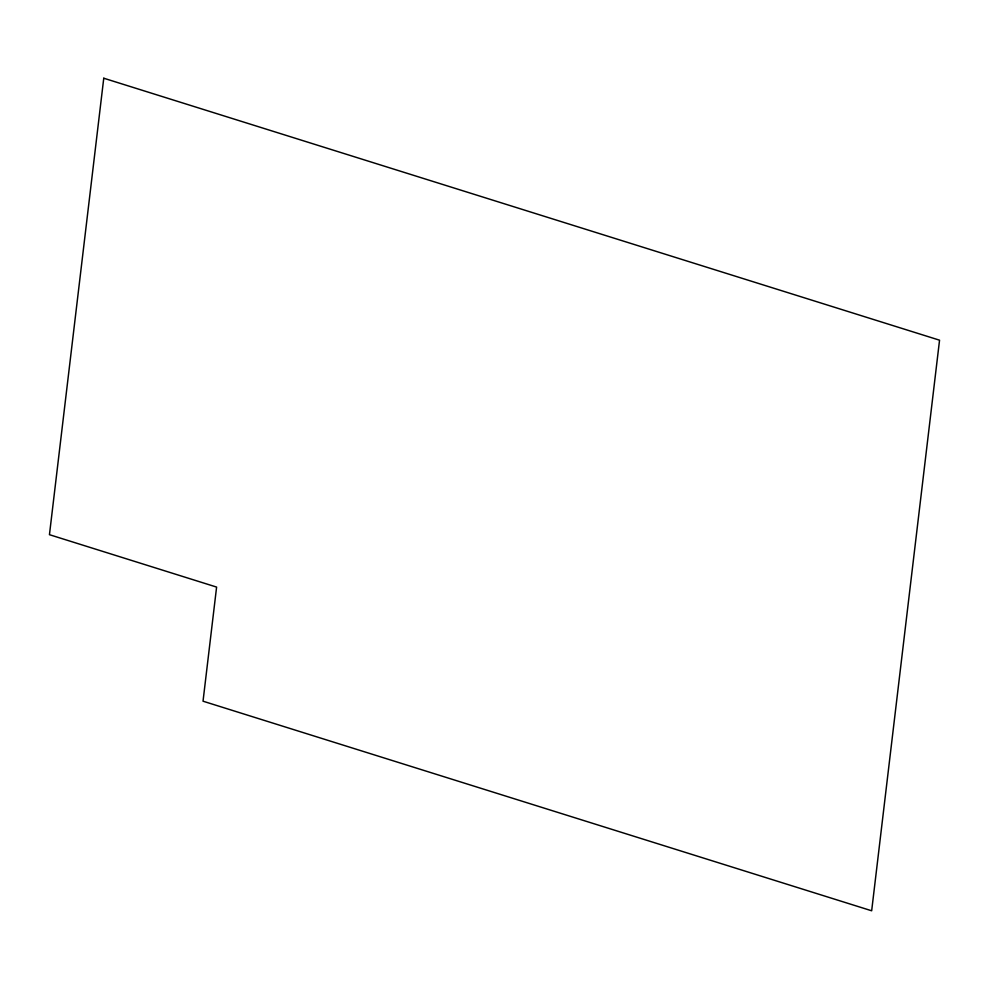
<?xml version="1.0" encoding="UTF-8"?>
<svg xmlns="http://www.w3.org/2000/svg" width="989" height="989" viewBox="0 0 989 989"><rect width="100%" height="100%" fill="white"/><g stroke="black" fill="none" stroke-linecap="round" stroke-linejoin="round"><path stroke-width="1.48" d="M103.758 78.218L49.45 534.69L216.603 587.083L203.029 701.201L871.668 910.782L939.55 340.191L103.758 78.218"/></g></svg>
